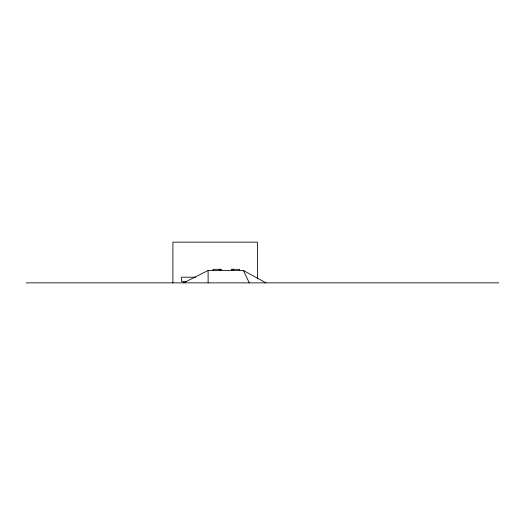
<?xml version="1.0" encoding="UTF-8"?>
<svg xmlns="http://www.w3.org/2000/svg" width="525" height="525" viewBox="0 0 525 525"><rect width="100%" height="100%" fill="white"/><g stroke="black" fill="none" stroke-linecap="round" stroke-linejoin="round"><path stroke-width="0.79" d="M183.579 282.857L208.097 270.5L243.403 270.5L265.932 282.857M231.512 270.5L231.512 269.318L233.422 269.312L233.422 270.5M221.13 270.5L221.13 269.318L213.032 269.312L213.032 270.5M231.512 269.318L239.61 269.312L239.61 270.5M195.615 277.2L181.571 277.2L181.571 281.662L186.257 281.662M26.25 282.857L498.75 282.857M221.13 269.318L219.22 269.312L219.22 270.5M243.403 270.5L249.27 282.857M208.097 270.5L208.117 282.857M257.453 278.782L257.453 242.143L172.902 242.143L172.902 282.857"/></g></svg>
